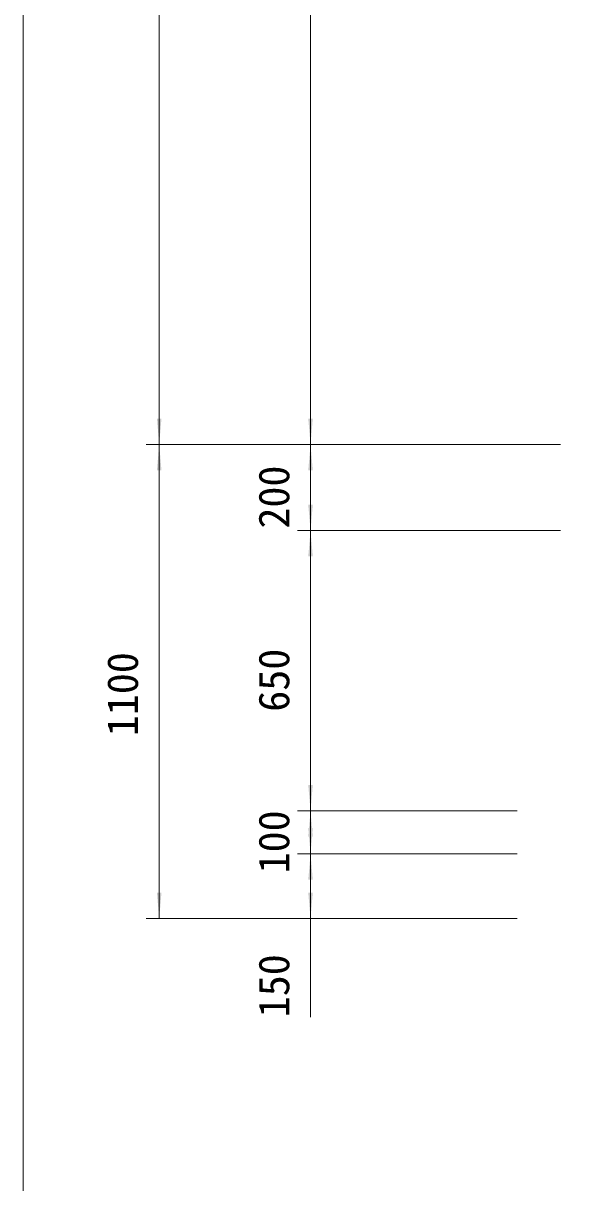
# Model space of a CAD drawing. Units: millimetres, scale not verified. Extents: x -11700 to 11700, y -8365 to 8380.
# Drawn here: x -11700 to -10438, y 1269 to 3960 of the extents above; entities that cross this region are included whole.
import ezdxf
from ezdxf.enums import TextEntityAlignment as Align

# ---------------------------------------------------------------- set-up
doc = ezdxf.new("R2010")
doc.units = ezdxf.units.MM
doc.header["$LTSCALE"] = 60
doc.layers.add('0-1_IMPORTED', color=30, linetype='Continuous', lineweight=18)
doc.styles.add('ＭＳ ゴシック', font='')
doc.styles.get('ＭＳ ゴシック').set_extended_font_data('MS Gothic')

msp = doc.modelspace()

# ---------------------------------------------------------------- linework, layer by layer
at = {"layer": '0-1_IMPORTED', "color": 1}
for p, q in [((-11384.23, 5782.32), (-11384.23, 2982.32)), ((-11032.96, 2982.32), (-11032.96, 5482.32)), ((-10602.96, 2982.32), (-11414.23, 2982.32)), ((-10520.26, 2982.32), (-11414.23, 2982.32)), ((-11384.23, 1882.32), (-11384.23, 2982.32)), ((-10602.96, 2982.32), (-11062.96, 2982.32)), ((-10452.96, 2982.32), (-11062.96, 2982.32)), ((-11032.96, 2782.32), (-11032.96, 2982.32)), ((-10452.96, 2782.32), (-11062.96, 2782.32)), ((-10452.96, 2782.32), (-11062.96, 2782.32)), ((-11032.96, 2132.32), (-11032.96, 2782.32)), ((-10552.96, 2132.32), (-11062.96, 2132.32)), ((-10552.96, 2132.32), (-11062.96, 2132.32)), ((-11032.96, 2032.32), (-11032.96, 2132.32)), ((-10552.96, 2032.32), (-11062.96, 2032.32)), ((-10552.96, 2032.32), (-11062.96, 2032.32)), ((-11032.96, 1882.32), (-11032.96, 2032.32)), ((-10552.96, 1882.32), (-11414.23, 1882.32)), ((-10552.96, 1882.32), (-11062.96, 1882.32)), ((-11032.96, 1882.32), (-11032.96, 1653.34))]:
    msp.add_line(p, q, dxfattribs=at)
at = {"layer": '0-1_IMPORTED'}
msp.add_lwpolyline([(-11700, 8135), (11700, 8135), (11700, -8365), (-11700, -8365)], close=True, dxfattribs=at)
at = {"layer": '0-1_IMPORTED', "color": 1}
for points in [[(-11384.23, 2982.32), (-11389.48, 3042.32), (-11378.98, 3042.32)], [(-11032.96, 2982.32), (-11038.2, 3042.32), (-11027.71, 3042.32)], [(-11384.23, 2982.32), (-11378.98, 2922.32), (-11389.48, 2922.32)], [(-11032.96, 2982.32), (-11027.71, 2922.32), (-11038.2, 2922.32)], [(-11032.96, 2782.32), (-11038.2, 2842.32), (-11027.71, 2842.32)], [(-11032.96, 2782.32), (-11027.71, 2722.32), (-11038.2, 2722.32)], [(-11032.96, 2132.32), (-11038.2, 2192.32), (-11027.71, 2192.32)], [(-11032.96, 2132.32), (-11027.71, 2072.32), (-11038.2, 2072.32)], [(-11032.96, 2032.32), (-11038.2, 2092.32), (-11027.71, 2092.32)], [(-11032.96, 2032.32), (-11027.71, 1972.32), (-11038.2, 1972.32)], [(-11384.23, 1882.32), (-11389.48, 1942.32), (-11378.98, 1942.32)], [(-11032.96, 1882.32), (-11038.2, 1942.32), (-11027.71, 1942.32)]]:
    msp.add_solid(points, dxfattribs=at)

# ---------------------------------------------------------------- texts
at = {"layer": '0-1_IMPORTED', "color": 7, "style": 'ＭＳ ゴシック'}
for s, p in [('200', (-11060.74, 2787.07)), ('650', (-11060.74, 2362.07)), ('1100', (-11412.01, 2305.32)), ('100', (-11060.74, 1987.07)), ('150', (-11060.74, 1653.34))]:
    msp.add_text(s, height=71.65, rotation=90, dxfattribs=at).set_placement(p, align=Align.BOTTOM_LEFT)

doc.saveas('drawing.dxf')
